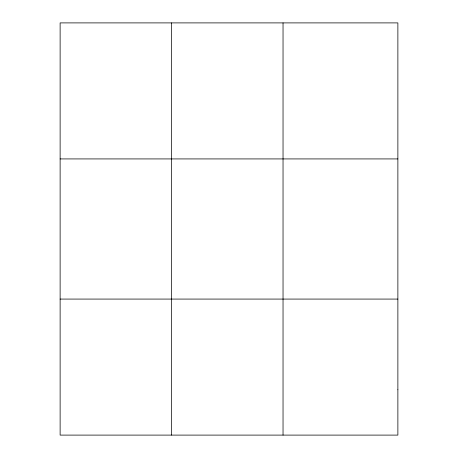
<?xml version="1.0" encoding="UTF-8"?>
<svg xmlns="http://www.w3.org/2000/svg" width="458" height="458" viewBox="0 0 458 458"><rect width="100%" height="100%" fill="white"/><g stroke="black" fill="none" stroke-linecap="round" stroke-linejoin="round"><path stroke-width="0.69" d="M171.584 435.1L171.584 22.9M283.038 435.1L283.038 22.9M60.124 158.926L397.876 158.926M60.124 299.074L397.876 299.074M397.876 389.758L397.876 435.1L60.124 435.1L60.124 22.9L397.876 22.9L397.876 389.758"/></g></svg>
